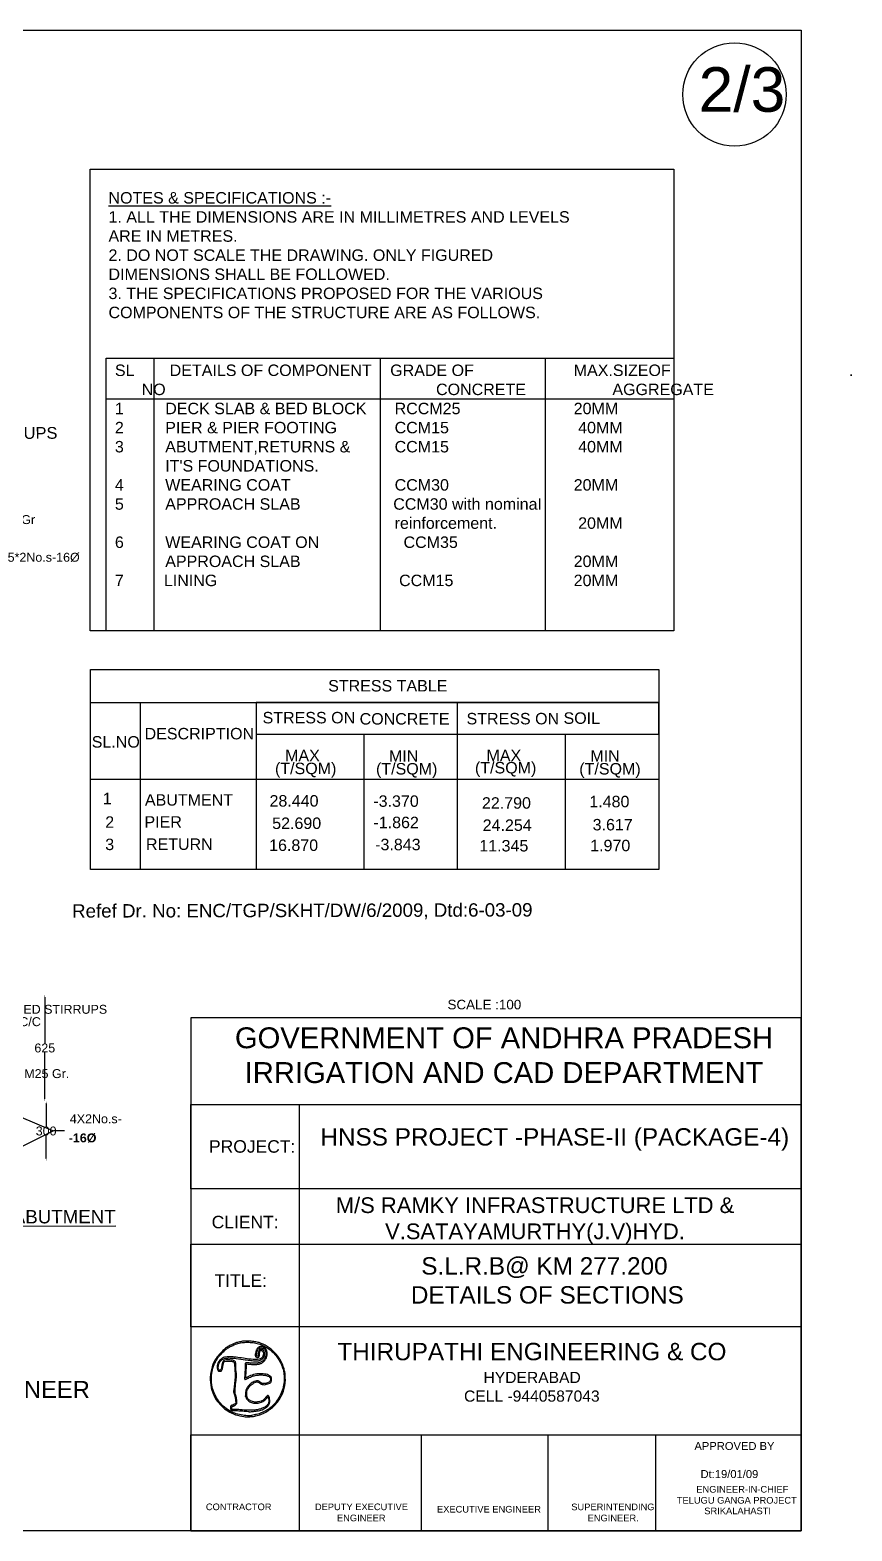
# Model space of a CAD drawing. Header units: inches. Extents: x 297824 to 324792, y -174349 to -157519.
# Drawn here: x 315584 to 324792, y -174349 to -157519 of the extents above; entities that cross this region are included whole.
import ezdxf

# ---------------------------------------------------------------- set-up
doc = ezdxf.new("R2010")
doc.units = ezdxf.units.IN
doc.header["$MEASUREMENT"] = 0
doc.layers.add('DRAWING', color=7, linetype='Continuous')
doc.layers.add('TEXT', color=7, linetype='Continuous')
doc.styles.get("Standard").update_dxf_attribs({"font": 'arial.ttf'})
doc.dimstyles.new('ST100', dxfattribs={"dimtxt": 100, "dimasz": 25, "dimexe": 0, "dimexo": 300, "dimgap": 0.09, "dimtad": 0, "dimtih": 1, "dimtoh": 1, "dimdec": 0, "dimzin": 0, "dimdsep": 46, "dimtxsty": 'Standard', "dimcen": 0, "dimse1": 1, "dimse2": 1, "dimadec": 0, "dimazin": 0, "dimtfac": 1, "dimtdec": 0, "dimtofl": 0, "dimtmove": 0, "dimatfit": 3, "dimfxl": 2000, "dimtolj": 1, "dimtzin": 0, "dimarcsym": 0})

# ---------------------------------------------------------------- blocks, each defined once
blk = doc.blocks.new('*D35')
at = {"layer": 'Defpoints', "color": 0, "ltscale": 0.4, "transparency": 16777216}
for p in [(315740, -169531), (315764, -169531), (315752, -170199)]:
    blk.add_point(p, dxfattribs=at)
at = {"layer": 'DRAWING', "color": 0, "lineweight": -2, "ltscale": 0.4, "transparency": 16777216}
for p, q in [((315764, -169556), (315764, -169814)), ((315764, -170174), (315764, -169916))]:
    blk.add_line(p, q, dxfattribs=at)
at = {"layer": 'DRAWING', "color": 0, "ltscale": 0.4, "transparency": 16777216}
for points in [[(315768, -169556), (315760, -169556), (315764, -169531)], [(315768, -170174), (315760, -170174), (315764, -170199)]]:
    blk.add_solid(points, dxfattribs=at)
at = {"layer": 'DRAWING', "color": 0, "ltscale": 0.4, "transparency": 16777216, "insert": (315764, -169865), "char_height": 100, "attachment_point": 5}
blk.add_mtext('\\A1;300', dxfattribs=at)
blk = doc.blocks.new('*D36')
at = {"layer": 'Defpoints', "color": 0, "ltscale": 0.4, "transparency": 16777216}
for p in [(315734, -168337), (315749, -168337), (315764, -169530)]:
    blk.add_point(p, dxfattribs=at)
at = {"layer": 'DRAWING', "color": 0, "lineweight": -2, "ltscale": 0.4, "transparency": 16777216}
for p, q in [((315749, -168362), (315749, -168882)), ((315749, -169505), (315749, -168985))]:
    blk.add_line(p, q, dxfattribs=at)
at = {"layer": 'DRAWING', "color": 0, "ltscale": 0.4, "transparency": 16777216}
for points in [[(315753, -168362), (315745, -168362), (315749, -168337)], [(315753, -169505), (315745, -169505), (315749, -169530)]]:
    blk.add_solid(points, dxfattribs=at)
at = {"layer": 'DRAWING', "color": 0, "ltscale": 0.4, "transparency": 16777216, "insert": (315749, -168934), "char_height": 100, "attachment_point": 5}
blk.add_mtext('\\A1;625', dxfattribs=at)

msp = doc.modelspace()

# ---------------------------------------------------------------- linework, layer by layer
at = {"color": 7}
for points in [[(317953, -172224.2, 0.011371), (317906.5, -172235.4, 0.02579), (317872.1, -172246.5, 0.027062), (317840.1, -172260.7, 0.013799), (317801.4, -172281.8, 0.049276), (317766.4, -172306.9, 0.020623), (317724.5, -172347.1, 0.020736), (317685.3, -172391.6, 0.039557), (317658.2, -172430.8, 0.070595), (317615, -172538.1, 0.067578), (317602.4, -172654.8, 0.067285), (317621.4, -172771.1, 0.06891), (317670.6, -172877.2, 0.057705), (317728.4, -172947.7, 0.054334), (317801.9, -173004.8, 0.05355), (317887.1, -173045.3, 0.052844), (317979.3, -173067.1, 0.040381), (318031.2, -173069.5, 0.03202), (318087, -173063.9, 0.031364), (318143.1, -173051, 0.03411), (318195.5, -173031.5, 0.075635), (318300.4, -172963.4, 0.073326), (318381.6, -172866.5, 0.073591), (318431.1, -172750.6, 0.077104), (318443.9, -172627.2, 0.004861), (318441.8, -172593, 0.019003), (318439.6, -172571.9, 0.02286), (318435.9, -172553.1, 0.009468), (318429.3, -172527.9, 0.065489), (318388.7, -172433.5, 0.057691), (318323.6, -172348.2, 0.058022), (318241.1, -172280.5, 0.068022), (318149.5, -172237.8, 0.035725), (318103.3, -172227.1, 0.021943), (318047.8, -172220.8, 0.021989), (317993.8, -172219.4, 0.048915)], [(318127.4, -172246.9, -0.010053), (318157.7, -172255.6, -0.02116), (318180.7, -172263.8, -0.022523), (318202, -172273.5, -0.013074), (318226.7, -172287, -0.040153), (318273, -172319.1, -0.032263), (318317.2, -172360.4, -0.031944), (318356.3, -172407.6, -0.036921), (318387, -172457.3, -0.012801), (318397.3, -172478.5, -0.018323), (318405.4, -172497.9, -0.011926), (318410.9, -172514.1, -0.421559), (318409.2, -172517.3, 0.438354), (318409, -172517.8, 0.035377), (318409.7, -172519.4, 0.030088), (318411, -172521.5, 0.016409), (318412.9, -172523.9, -0.136522), (318422, -172544.3, -0.015322), (318428, -172595, -0.019775), (318430.6, -172649.5, -0.035566), (318427.8, -172694.1, -0.046854), (318409.2, -172774.7, -0.049001), (318376, -172849.3, -0.049074), (318329, -172915.8, -0.047266), (318269.4, -172972.8, -0.036649), (318237.2, -172994.6, -0.020541), (318195.3, -173016.5, -0.020402), (318153.2, -173034.3, -0.050634), (318120.8, -173042.8, 0.011096), (318114.8, -173043.9, 0.006376), (318107.5, -173045.5, 0.006368), (318100.3, -173047.2, 0.010561), (318094.3, -173048.9, -0.075797), (318038.5, -173056.9, -0.036256), (317966.1, -173051.1, -0.035773), (317892.4, -173034.2, -0.053967), (317831.9, -173008.3, -0.043816), (317763.5, -172961.5, -0.050353), (317707.7, -172905.4, -0.04992), (317663.9, -172838.9, -0.041857), (317631.1, -172761, -0.041799), (317621.5, -172720.1, -0.022952), (317616.2, -172668.9, -0.022835), (317615.7, -172616.7, -0.036198), (317620.5, -172572.1, -0.027029), (317629.7, -172533.2, -0.021589), (317643.8, -172492.5, -0.021847), (317661, -172453.7, -0.030803), (317679.8, -172421, -0.030973), (317702.9, -172390.4, -0.014365), (317736.3, -172353.7, -0.013732), (317770.6, -172319.9, -0.048124), (317795.2, -172301.1, -0.015617), (317814.8, -172289.7, -0.006514), (317841.9, -172275.5, -0.006284), (317868.8, -172262.3, -0.02113), (317886.8, -172254.7, -0.047647), (317940.9, -172240, -0.034153), (318003.2, -172233.8, -0.033468), (318067.5, -172236, -0.039389)], [(318151.7, -172284.9, 0.079905), (318140.6, -172291.8, 0.042826), (318129.3, -172303.3, 0.042991), (318120.4, -172316.4, 0.097401), (318116.7, -172327.7, -0.017144), (318115.7, -172334, -0.007361), (318113.9, -172342.4, -0.007273), (318111.7, -172351.3, -0.009527), (318109.5, -172359.3, 0.057314), (318106.7, -172375.1, 0.105744), (318108.6, -172388, 0.129803), (318115.1, -172397.2, 0.112787), (318125.7, -172402.6, 0.089359), (318138.3, -172403.5, 0.205539), (318146.4, -172398.9, 0.119945), (318151.4, -172387.5, 0.023277), (318154.2, -172365.1, -0.017196), (318156.8, -172342.2, -0.101894), (318160.9, -172330.9, -0.209902), (318167.6, -172326.3, -0.109281), (318178, -172326.6, -0.199104), (318191, -172336.3, -0.104543), (318197.7, -172355.7, -0.087788), (318196.4, -172379.3, -0.092435), (318187.1, -172400.7, -0.140361), (318165.5, -172418.7, -0.085225), (318132.9, -172426.9, -0.045138), (318081.7, -172426.2, -0.010085), (317995, -172415.3, 0.001129), (317910.8, -172403.3, 0.010475), (317874.4, -172398.9, 0.019654), (317846.8, -172397.3, 0.009807), (317811.7, -172397.3, 0.021045), (317774.8, -172399.5, 0.064199), (317750.4, -172405.3, 0.07759), (317730.8, -172416.4, 0.04157), (317710.6, -172435.4, 0.033858), (317696.6, -172453.1, 0.055821), (317687.7, -172469.8, 0.056084), (317682.8, -172488.1, 0.03454), (317680.9, -172510.4, 0.036481), (317682.2, -172532.8, 0.103396), (317687.4, -172547.5, 0.148662), (317696.7, -172555.8, 0.109578), (317710.2, -172558.8, 0.120124), (317723.5, -172555.6, 0.145), (317732.8, -172546.7, 0.076305), (317739.4, -172529.3, 0.015923), (317745.3, -172497.1, -0.009484), (317748, -172481.1, -0.012925), (317751.1, -172466.8, -0.009784), (317754.1, -172455.1, -0.12767), (317756.4, -172451.2, -0.187867), (317765.1, -172447.4, -0.006627), (317802.7, -172446.3, -0.01166), (317839.1, -172446.5, -0.060862), (317858.9, -172449.6, -0.161099), (317867.2, -172455.1, -0.110854), (317871.9, -172465.3, -0.037878), (317874.8, -172485.4, -0.003666), (317877.7, -172534.5, 0.004284), (317878.7, -172552.5, 0.004704), (317880.1, -172569.8, 0.004401), (317881.5, -172584.6, 0.023561), (317882.7, -172592.6, -0.066487), (317883.7, -172606.8, -0.007257), (317881, -172639.6, -0.006419), (317875.8, -172687.1, -0.001903), (317866.7, -172759.7, 0.0101), (317864.3, -172781.2, 0.046767), (317864.4, -172793.7, 0.054451), (317866.7, -172805, 0.016832), (317872.7, -172821.5, -0.025497), (317877.4, -172834.9, -0.017703), (317881.3, -172850.4, -0.016989), (317884.2, -172867.1, -0.017395), (317886, -172883.7), (317888.6, -172919.4), (317871.7, -172929, -0.015536), (317864.7, -172932.6, -0.017122), (317857.7, -172935.7, -0.016739), (317851.6, -172937.9, -0.078777), (317847.9, -172938.5, 0.131176), (317839, -172940.9, 0.136592), (317832.6, -172947.3, 0.106124), (317829.5, -172957.6, 0.058162), (317830, -172970.8, 0.016688), (317831.3, -172978.2, 0.019181), (317833.1, -172985.1, 0.018627), (317835.1, -172990.9, 0.096084), (317836.9, -172993.7, 0.155202), (317840, -172995.4, 0.015688), (317848.4, -172996.9, 0.01847), (317858.9, -172998, 0.013691), (317870.5, -172998.5, -0.011921), (317909.9, -172999.9, -0.00413), (317966.6, -173003.9, -0.001098), (318026.8, -173008.7, -0.118504), (318034.5, -173011.2, 0.16291), (318043.2, -173013.2, 0.003581), (318087.2, -173008.9, 0.008625), (318129.4, -173003.6, 0.028406), (318156.9, -172998.1, 0.032579), (318182.9, -172989.5, 0.025466), (318209.8, -172976.9, 0.026004), (318233.6, -172962.7, 0.061344), (318249.2, -172949.2, 0.068447), (318262.9, -172929.1, 0.076262), (318270, -172906.8, 0.067476), (318270.6, -172881.1, 0.040065), (318264.7, -172851.1, 0.044341), (318259.3, -172836.7, 0.167899), (318252.6, -172830, 0.248042), (318245, -172830.2, 0.093969), (318236.6, -172837.3, -0.014529), (318210.1, -172868.3, -0.059632), (318191.5, -172884.5, -0.07471), (318171.7, -172893.9, -0.031322), (318142.9, -172900.8, -0.011719), (318124.5, -172903.6, -0.030157), (318111.1, -172904.4, -0.035481), (318099, -172903.6, -0.022756), (318085.2, -172901.1, -0.041651), (318063.8, -172894.2, -0.044873), (318044.4, -172884, -0.048687), (318028.7, -172871.5, -0.078972), (318018.5, -172857.9, -0.088886), (318012.3, -172838.4, -0.038681), (318010.8, -172811.2, -0.038538), (318013.6, -172783.2, -0.068656), (318020.7, -172761.3, -0.047822), (318033.6, -172740, -0.035478), (318051.5, -172719.3, -0.035754), (318072, -172701.5, -0.052131), (318092.5, -172689.2, -0.030465), (318114.3, -172680.6, -0.089851), (318130.2, -172678.5, -0.11423), (318143.6, -172682.2, -0.067663), (318157, -172692.1, 0.096235), (318174, -172703.2, 0.073317), (318195.6, -172708.5, 0.064558), (318220.5, -172707.6, 0.048869), (318246.9, -172700.5, 0.015923), (318271.3, -172690.4, 0.109612), (318281.6, -172682.7, 0.141247), (318286.4, -172672.2, 0.03256), (318288, -172652.6, 0.013265), (318287.9, -172637.4, 0.061516), (318286.6, -172628.7, 0.091027), (318283.4, -172622.4, 0.050414), (318277.5, -172616, 0.128873), (318231, -172592.4, 0.05989), (318163.1, -172586, 0.055893), (318089, -172596.2, 0.065288), (318023, -172622.5, -0.008116), (318015, -172626.8, -0.012981), (318008, -172630.2, -0.006773), (318002.2, -172632.7, -0.304845), (318000.9, -172632.5, -0.211798), (318000.4, -172631.1, -0.000838), (318001.3, -172613.6, -0.003985), (318002.5, -172593.6, -0.002472), (318004.2, -172570.1, 0.004385), (318006, -172545.6, 0.005065), (318007.2, -172522.2, 0.004554), (318007.8, -172502.3, 0.029433), (318007.4, -172492.3), (318005.8, -172475.4), (318025.8, -172478.5, 0.022308), (318036.7, -172479.6, 0.005402), (318054.8, -172480.6, 0.005531), (318075.6, -172481.3, 0.005473), (318096.5, -172481.5, 0.006594), (318126.1, -172481, 0.031106), (318143, -172479.5, 0.045299), (318156.4, -172476.2, 0.025886), (318171.9, -172469.9, 0.074598), (318200.8, -172450.8, 0.070434), (318223.5, -172423.6, 0.07263), (318237.2, -172392.1, 0.089071), (318240, -172360.1, 0.01957), (318236.9, -172337.1, 0.056074), (318232.5, -172321.6, 0.065261), (318225.1, -172308.8, 0.034277), (318213, -172295, 0.027009), (318204.6, -172287.6, 0.068734), (318197.6, -172283.4, 0.07176), (318190, -172281.5, 0.031521), (318179.5, -172280.9, 0.016443), (318171.6, -172281.3, 0.015199), (318163.5, -172282.2, 0.015395), (318156.4, -172283.5, 0.04795)], [(318198.7, -172299.4, -0.056619), (318211.1, -172312.1, -0.070112), (318219.3, -172326.4, -0.063176), (318223.8, -172343.6, -0.036102), (318225, -172365, -0.026103), (318223.6, -172386.9, -0.05922), (318219.6, -172403, -0.061276), (318212.2, -172417.4, -0.029698), (318199.4, -172433.9, -0.094532), (318174.5, -172453.3, -0.069609), (318141.3, -172464.9, -0.05177), (318097.5, -172468.9, -0.023109), (318039.5, -172465.6, 0.014899), (318010.6, -172463.5, 0.124815), (317997.9, -172466.1, 0.252886), (317992.5, -172473.6, 0.073732), (317992.8, -172488.4, -0.042717), (317993.6, -172498.4, -0.005288), (317993.3, -172520.4, -0.006212), (317992.3, -172546.5, -0.005103), (317990.7, -172574.4, 0.004606), (317988.8, -172604.5, 0.010714), (317988.2, -172627.1, 0.007341), (317988.3, -172644.2, 0.193504), (317990, -172648.4, 0.272952), (317993.8, -172649.3, 0.017404), (318005, -172645.7, 0.018882), (318020.1, -172639.5, 0.007944), (318039.9, -172630.2, -0.00991), (318066.6, -172617.7, -0.029968), (318085.4, -172610.6, -0.03192), (318104.3, -172606.1, -0.012489), (318130.8, -172602.3, -0.031624), (318175.8, -172599.7, -0.042774), (318216.3, -172603.4, -0.049658), (318249.4, -172612.8, -0.102801), (318271.8, -172627.5, -0.146745), (318276.1, -172635.5, -0.055372), (318277.3, -172648.4, -0.054274), (318275.6, -172661.9, -0.094139), (318270.9, -172672.2, -0.119575), (318261.1, -172680.8, -0.039208), (318243.3, -172688.5, -0.03788), (318222.3, -172693.9, -0.043914), (318201.7, -172695.7, -0.027336), (318189.7, -172695, -0.068469), (318181.2, -172692.9, -0.065144), (318173.3, -172688.5, -0.022939), (318163.3, -172680.2, 0.07041), (318146.4, -172668.8, 0.111511), (318129.4, -172664.8, 0.08847), (318109.5, -172668.1, 0.032101), (318083.3, -172679.5, 0.049567), (318060.9, -172693.8, 0.035227), (318038.9, -172713.9, 0.034846), (318019.7, -172737.2, 0.044392), (318005.5, -172761.3, 0.072348), (318000.1, -172778.8, 0.020236), (317996.9, -172807.5, 0.012952), (317995.5, -172836.3, 0.265664), (317999.5, -172843.6, -0.115377), (318001.1, -172845.3, -0.049412), (318002.5, -172848.1, -0.04534), (318003.5, -172851.5, -0.044785), (318003.8, -172855, 0.179828), (318008.2, -172867, 0.032309), (318025.2, -172884.3, 0.035345), (318045.8, -172900.3, 0.067561), (318064.6, -172909.4, 0.028537), (318086.3, -172915.2, 0.039847), (318106.2, -172917.7, 0.038236), (318126.9, -172917.1, 0.023572), (318151, -172913.3, 0.033201), (318175.8, -172906.5, 0.052304), (318195.8, -172897.1, 0.054197), (318212.9, -172884.1, 0.038969), (318229, -172866.2, -0.007998), (318235.1, -172858.5, -0.011914), (318240.7, -172852, -0.007046), (318245.6, -172846.7, -0.189724), (318247.3, -172845.9, -0.31512), (318248.6, -172846.8, -0.012989), (318250.9, -172852.4, -0.018519), (318253.2, -172859.5, -0.0116), (318255.5, -172868, -0.076654), (318258.1, -172900, -0.116551), (318249.8, -172926.5, -0.101292), (318229.4, -172949, -0.047771), (318195.6, -172969.2, -0.047916), (318151.7, -172985, -0.038807), (318102.4, -172993.6, -0.030246), (318041.7, -172995.7, -0.013533), (317961.8, -172991.4, 0.003397), (317936.2, -172989.5, 0.003258), (317910.1, -172987.9, 0.003226), (317887.1, -172986.9, 0.011736), (317872.4, -172986.6), (317844.9, -172986.8), (317844.9, -172973.7), (317844.9, -172963.4), (317844.9, -172957.3, -0.255878), (317845.7, -172955.7, -0.021331), (317849.9, -172953.2, -0.024284), (317855.5, -172950.6, -0.016153), (317862.1, -172948.2, 0.029102), (317869.6, -172945.2, 0.019825), (317877.7, -172941, 0.020023), (317885.2, -172936.3, 0.037497), (317890.8, -172931.9, 0.047773), (317897.3, -172924.6, 0.109676), (317900.2, -172917.9, 0.059805), (317900.9, -172908.3, 0.007063), (317899.7, -172886.9, 0.017193), (317898.1, -172871.7, 0.01193), (317895.3, -172854.8, 0.012048), (317891.8, -172838.6, 0.024163), (317888.1, -172826.1, -0.021994), (317883.4, -172810.3, -0.038871), (317881.2, -172797, -0.030789), (317880.8, -172781.5, -0.009072), (317882, -172757.7, -0.001709), (317883.2, -172740.6, -0.001884), (317884.6, -172724, -0.001751), (317885.8, -172709.9, -0.009616), (317886.6, -172702.3, 0.002783), (317893.6, -172646.8, 0.015642), (317896.2, -172617, 0.027419), (317896.2, -172595.3, 0.025052), (317893.9, -172573.1, -0.013359), (317892, -172558.4, -0.007032), (317890.4, -172540.1, -0.006991), (317889.3, -172521.3, -0.010691), (317888.9, -172505, 0.009817), (317888.3, -172475.4, 0.054013), (317885.9, -172459.6, 0.099692), (317881, -172449.5, 0.084336), (317872.2, -172441.4, 0.111049), (317856.5, -172435.5, 0.01671), (317822.8, -172431.9, 0.019303), (317788.3, -172430.8, 0.061247), (317765.4, -172433.8, 0.116126), (317752.2, -172440.7, 0.097571), (317742.5, -172453.1, 0.067516), (317735.9, -172472.3, 0.026486), (317731.8, -172500.2, -0.029178), (317728.1, -172524.5, -0.08956), (317721.8, -172539.8, -0.186289), (317713.4, -172546, -0.209405), (317703.6, -172544.5, -0.132851), (317696.1, -172536.5, -0.091992), (317692.5, -172524.7, -0.064225), (317692.6, -172508.5, -0.027894), (317696.8, -172487.3, -0.043994), (317704, -172466.9, -0.055217), (317714.3, -172449.6, -0.053692), (317728.3, -172434.7, -0.038475), (317746.8, -172421.2, -0.115688), (317775.9, -172411.4, -0.031518), (317824.8, -172409.8, -0.022483), (317894.5, -172415.2, -0.007666), (317995, -172429, 0.006179), (318025.8, -172433.4, 0.0054), (318058.1, -172437.2, 0.005436), (318087.4, -172439.9, 0.016056), (318107.5, -172441, 0.009603), (318130.1, -172441, 0.036421), (318144.2, -172439.7, 0.048057), (318155.9, -172436.6, 0.026799), (318169.3, -172430.8, 0.051449), (318188.2, -172418.8, 0.079901), (318201.2, -172404.6, 0.083725), (318208.7, -172387.6, 0.062275), (318211.3, -172367.1, 0.027547), (318210.7, -172356.9, 0.025908), (318209, -172346.5, 0.027051), (318206.4, -172337, 0.042534), (318203, -172329.2, 0.029286), (318197.7, -172320.4, 0.113768), (318193, -172316.2, 0.10469), (318186.8, -172314.3, 0.022841), (318175.5, -172313.8, 0.022154), (318164.1, -172314.3, 0.107946), (318157.9, -172316.2, 0.118554), (318153.5, -172320.4, 0.029201), (318148.4, -172329.2, 0.04357), (318145.3, -172336.9, 0.022936), (318142.9, -172346.9, 0.022268), (318141.2, -172357.7, 0.027017), (318140.7, -172367.9, -0.013965), (318140.4, -172378.8, -0.050225), (318139.3, -172385.7, -0.097184), (318137.4, -172389.6, -0.23583), (318134.6, -172391, -0.162421), (318126.9, -172388.5, -0.180712), (318122.7, -172381.9, -0.084641), (318122.1, -172369.7, -0.019045), (318125.5, -172349, -0.042593), (318132.9, -172324.2, -0.090406), (318143.4, -172307.2, -0.113659), (318157.4, -172297.4, -0.096515), (318175.2, -172293.9, -0.029399), (318182.1, -172294.3, -0.028215), (318189, -172295.5, -0.029397), (318195, -172297.3, -0.08398)]]:
    msp.add_lwpolyline(points, format="xyb", close=True, dxfattribs=at)
at = {"layer": 'DRAWING', "ltscale": 0.4}
for points in [[(297824.2, -157519.2), (324223.9, -157519.2), (324223.9, -174349.4), (297824.2, -174349.4)], [(316256.8, -159080.1), (322796.4, -159080.1), (322796.4, -164255), (316256.8, -164255)], [(316438.3, -161197.1), (322796.4, -161197.1), (322796.4, -164255), (316438.3, -164255)], [(316262.6, -164688.5), (322629.1, -164688.5), (322629.1, -166933), (316262.6, -166933)], [(316262.6, -165061), (322629.1, -165061), (322629.1, -165923.5), (316262.6, -165923.5)], [(316821.7, -165061), (318116.6, -165061), (318116.6, -166933), (316821.7, -166933)], [(318116.6, -165413.8), (322629.1, -165413.8), (322629.1, -165061), (318116.6, -165061)], [(320372.9, -165061), (322629.1, -165061), (322629.1, -166933), (320372.9, -166933)]]:
    msp.add_lwpolyline(points, close=True, dxfattribs=at)
for points in [[(316971.2, -161197.1), (316971.2, -164255)], [(319506.4, -161197.1), (319506.4, -164255)], [(321354.1, -161197.1), (321354.1, -164255)], [(316438.3, -161655), (322796.4, -161655)], [(319323.2, -165413.8), (319323.2, -166933)], [(321579.5, -165413.8), (321579.5, -166933)]]:
    msp.add_lwpolyline(points, dxfattribs=at)
msp.add_circle((323475.9, -158242.2), 579.6, dxfattribs=at)
at = {"layer": 'TEXT', "color": 7}
for points in [[(324223.9, -168597), (317384.6, -168597), (317384.6, -174349.4), (324223.9, -174349.4)], [(317384.6, -169566), (324223.9, -169566), (324223.9, -170514.3), (317384.6, -170514.3)], [(317384.6, -171133.6), (324223.9, -171133.6), (324223.9, -172059), (317384.6, -172059)], [(317384.6, -173270), (324223.9, -173270), (324223.9, -174349.4), (317384.6, -174349.4)]]:
    msp.add_lwpolyline(points, close=True, dxfattribs=at)
for points in [[(318599.1, -169566), (318599.1, -174349.4)], [(319965.7, -173270), (319965.7, -174349.4)], [(321384.7, -173270), (321384.7, -174349.4)], [(322589.5, -173270), (322589.5, -174349.4)]]:
    msp.add_lwpolyline(points, dxfattribs=at)

# ---------------------------------------------------------------- texts
at = {"layer": 'DRAWING', "color": 7}
for s, p in [(' RCC M 25 Gr', (314755.8, -163059.1)), ('5*2No.s-16Ø', (315332.8, -163481.4)), (' 4 LEGGED STIRRUPS', (314965.4, -168550.2)), (' @ 200 C/C', (314972.6, -168688.8)), (' RCC  M25 Gr.', (315099.7, -169271.3)), (' 4X2No.s-', (315990.7, -169777.8))]:
    msp.add_text(s, height=100, rotation=0.01749, dxfattribs=at).set_placement(p)
at = {"layer": 'DRAWING', "attachment_point": 1}
for s, insert, char_height, width in [('2/3', (323074.3, -157935.9), 500, 242.68), ('{\\LNOTES & SPECIFICATIONS :- \\P}1. ALL THE DIMENSIONS ARE IN MILLIMETRES AND LEVELS ARE IN METRES. \\P2. DO NOT SCALE THE DRAWING. ONLY FIGURED DIMENSIONS SHALL BE FOLLOWED. \\P3. THE SPECIFICATIONS PROPOSED FOR THE VARIOUS COMPONENTS OF THE STRUCTURE ARE AS FOLLOWS.\\P ', (316462.8, -159336.5), 128.498, 5334.17), ("SL^I  DETAILS OF COMPONENT ^IGRADE OF      ^I^IMAX.SIZEOF ^I^I^I^I.                NO^I^I^I^I^I^ICONCRETE^I                   AGGREGATE \\P1^I DECK SLAB & BED BLOCK^I RCCM25^I^I^I20MM\\P2^I PIER & PIER FOOTING^I^I CCM15^I^I^I 40MM\\P3^I ABUTMENT,RETURNS &^I CCM15^I^I^I 40MM \\P^I IT'S FOUNDATIONS.^I^I \\P4 ^I WEARING COAT^I^I^I CCM30^I^I^I20MM\\P5 ^I APPROACH SLAB^I           CCM30 with nominaI\\P^I^I^I^I^I^I reinforcement.^I^I 20MM\\P6 ^I WEARING COAT ON^I^I   CCM35\\P^I APPROACH SLAB^I^I^I^I^I  ^I20MM \\P7         LINING^I^I^I^I  CCM15^I^I^I20MM ", (316534.6, -161270.2), 128.4984, 8703.21), ('CONCRETE', (319276.2, -165178.7), 128.5, 1038.155), ('(T/SQM)', (318328, -165734.6), 128.5, 704.16), ('(T/SQM)', (319459.8, -165738.6), 128.5, 704.16), ('(T/SQM)', (320568.3, -165726.5), 128.5, 704.16), ('(T/SQM)', (321737.2, -165738.6), 128.5, 704.16)]:
    msp.add_mtext(s, dxfattribs=dict(at, insert=insert, char_height=char_height, width=width))
at = {"layer": 'DRAWING', "insert": (313690.6, -161978.1), "char_height": 131.802, "width": 0.000000000194, "attachment_point": 1, "rotation": 0.1975}
msp.add_mtext('8Ø 4 LEGGED STIRRUPS', dxfattribs=at)
at = {"layer": 'DRAWING', "color": 7, "insert": (316017.2, -169892), "char_height": 100, "width": 0.000000000124, "attachment_point": 1, "rotation": 0.01749}
msp.add_mtext('{\\fArial|b1|i0|c0|p34;-16Ø}', dxfattribs=at)
at = {"layer": 'TEXT'}
for s, height, p in [('STRESS TABLE', 128.498, (318923.5, -164936.2)), ('STRESS ON ', 128.5, (318189.1, -165293.7)), ('STRESS ON ', 128.5, (320474.1, -165304.9)), ('SOIL ', 128.5, (321560.7, -165298.9)), ('SL.NO ', 128.5, (316275.2, -165565.4)), ('DESCRIPTION ', 128.498, (316867.3, -165473.1)), ('MAX', 128.5, (318441.4, -165718.7)), ('MIN', 128.5, (319604.8, -165723.1)), ('MAX', 128.5, (320697.7, -165718.7)), ('MIN', 128.5, (321861.1, -165723.1)), ('1', 128.5, (316398.3, -166200.6)), ('ABUTMENT ', 128.5, (316870.8, -166216.3)), ('28.440', 128.5, (318266.8, -166226.7)), ('-3.370', 128.5, (319429.7, -166229.5)), ('1.480', 128.5, (321849.7, -166234.5)), ('22.790', 128.5, (320646.6, -166250.4)), ('2', 128.5, (316426.2, -166464.6)), ('PIER', 128.5, (316865.9, -166462.8)), ('52.690', 128.5, (318296.6, -166477.8)), ('-1.862', 128.5, (319431, -166468.9)), ('24.254', 128.5, (320655, -166499.6)), ('3.617', 128.5, (321886.9, -166493.8)), ('3', 128.5, (316426.3, -166714.9)), ('RETURN', 128.5, (316882.4, -166712.6)), ('16.870', 128.5, (318262.3, -166724.1)), ('-3.843', 128.5, (319450.3, -166716.4)), ('11.345', 128.5, (320617.3, -166730.2)), ('1.970', 128.5, (321859.3, -166727.5))]:
    msp.add_text(s, height=height, dxfattribs=at).set_placement(p)
for s, p in [('Refef Dr. No: ENC/TGP/SKHT/DW/6/2009, Dtd:6-03-09', (316055.2, -167472.1)), ('%%U BED BLOCK ON ABUTMENT', (313702.6, -170905.4))]:
    msp.add_text(s, height=150, rotation=0.1412, dxfattribs=at).set_placement(p)
at = {"layer": 'TEXT', "color": 7}
for s, height, p in [('SCALE :100', 107.49, (320260.8, -168500.5)), ('APPROVED BY', 89.571, (323027, -173441.3)), ('Dt:19/01/09', 89.571, (323095.7, -173755.8)), ('TELUGU GANGA PROJECT', 74.642, (322829.7, -174042.6)), ('CONTRACTOR', 74.64, (317553.5, -174116)), ('SRIKALAHASTI', 74.642, (323137.5, -174161.6))]:
    msp.add_text(s, height=height, dxfattribs=at).set_placement(p)
for s, insert, char_height, width, attachment_point in [('GOVERNMENT OF ANDHRA PRADESH\\PIRRIGATION AND CAD DEPARTMENT', (320894, -169016.1), 234.018, 6673.902, 5), ('PROJECT:', (317588.7, -169967.6), 140.11, 1307.232, 1), ('HNSS PROJECT -PHASE-II (PACKAGE-4)', (321462.7, -169959.6), 195.015, 6673.902, 5), ('\\pi9.9975;M/S RAMKY INFRASTRUCTURE LTD &\\P\\pi562.12;V.SATAYAMURTHY(J.V)HYD.', (318999.8, -170608.3), 175.884, 4460.158, 1), ('CLIENT:', (317618.4, -170815.5), 140.11, 1307.232, 1), ('\\pi1659.5;S.L.R.B@ KM 277.200\\P\\pi1467.2; DETAILS OF SECTIONS  ', (318307.4, -171279.4), 195.015, 6053.801, 1), ('TITLE:', (317650.7, -171472.2), 140.11, 759.737, 1), ('\\pi856.53;THIRUPATHI ENGINEERING & CO\\P\\pi2493.4;{\\H0.64302x;HYDERABAD\\P\\pi2275.5;CELL -9440587043}', (318170.5, -172240), 195.015, 6053.801, 1), ('DEPUTY EXECUTIVE ENGINEER  ', (312132.4, -172666.7), 190.318, 5345.207, 1), ('ENGINEER-IN-CHIEF  ', (323048.3, -173844.6), 74.642, 1738.673, 1), ('\\pi354.68;DEPUTY EXECUTIVE \\P\\pi601.8;ENGINEER  ', (318420.5, -174041.3), 74.642, 1738.673, 1), ('  EXECUTIVE ENGINEER  ', (320085.2, -174068.2), 74.642, 1738.673, 1), ('\\pi84.446;SUPERINTENDING \\P\\pi267.08;ENGINEER.', (321563, -174042), 74.642, 1090.467, 1)]:
    msp.add_mtext(s, dxfattribs=dict(at, insert=insert, char_height=char_height, width=width, attachment_point=attachment_point))

# ---------------------------------------------------------------- dimensions: what is measured, and where the dimension line sits
at = {"layer": 'DRAWING', "ltscale": 0.4}
for base, p1, p2, text, picture, middle in [((315748.9, -168337), (315763.9, -169530.2), (315734.3, -168337.1), '625', '*D36', (315749, -168933.6)), ((315763.9, -169531), (315752.3, -170199.5), (315740.4, -169531), '300', '*D35', (315764, -169865.2))]:
    dim = msp.add_linear_dim(base=base, p1=p1, p2=p2, angle=90.01749, text=text, dimstyle='ST100', override={"dimtxt": 100}, dxfattribs=at)
    dim.commit()
    dim.dimension.update_dxf_attribs({"geometry": picture, "text_midpoint": middle})

# ---------------------------------------------------------------- leaders
for points in [[(315459.8, -169698.1), (315837.1, -169860.6)], [(315483.1, -170041.4), (315850, -169860.6), (315968.9, -169860.6)]]:
    msp.add_leader(points, dimstyle='ST100', override={"dimgap": 0.09, "dimtad": 0}, dxfattribs=at)

doc.saveas('drawing.dxf')
